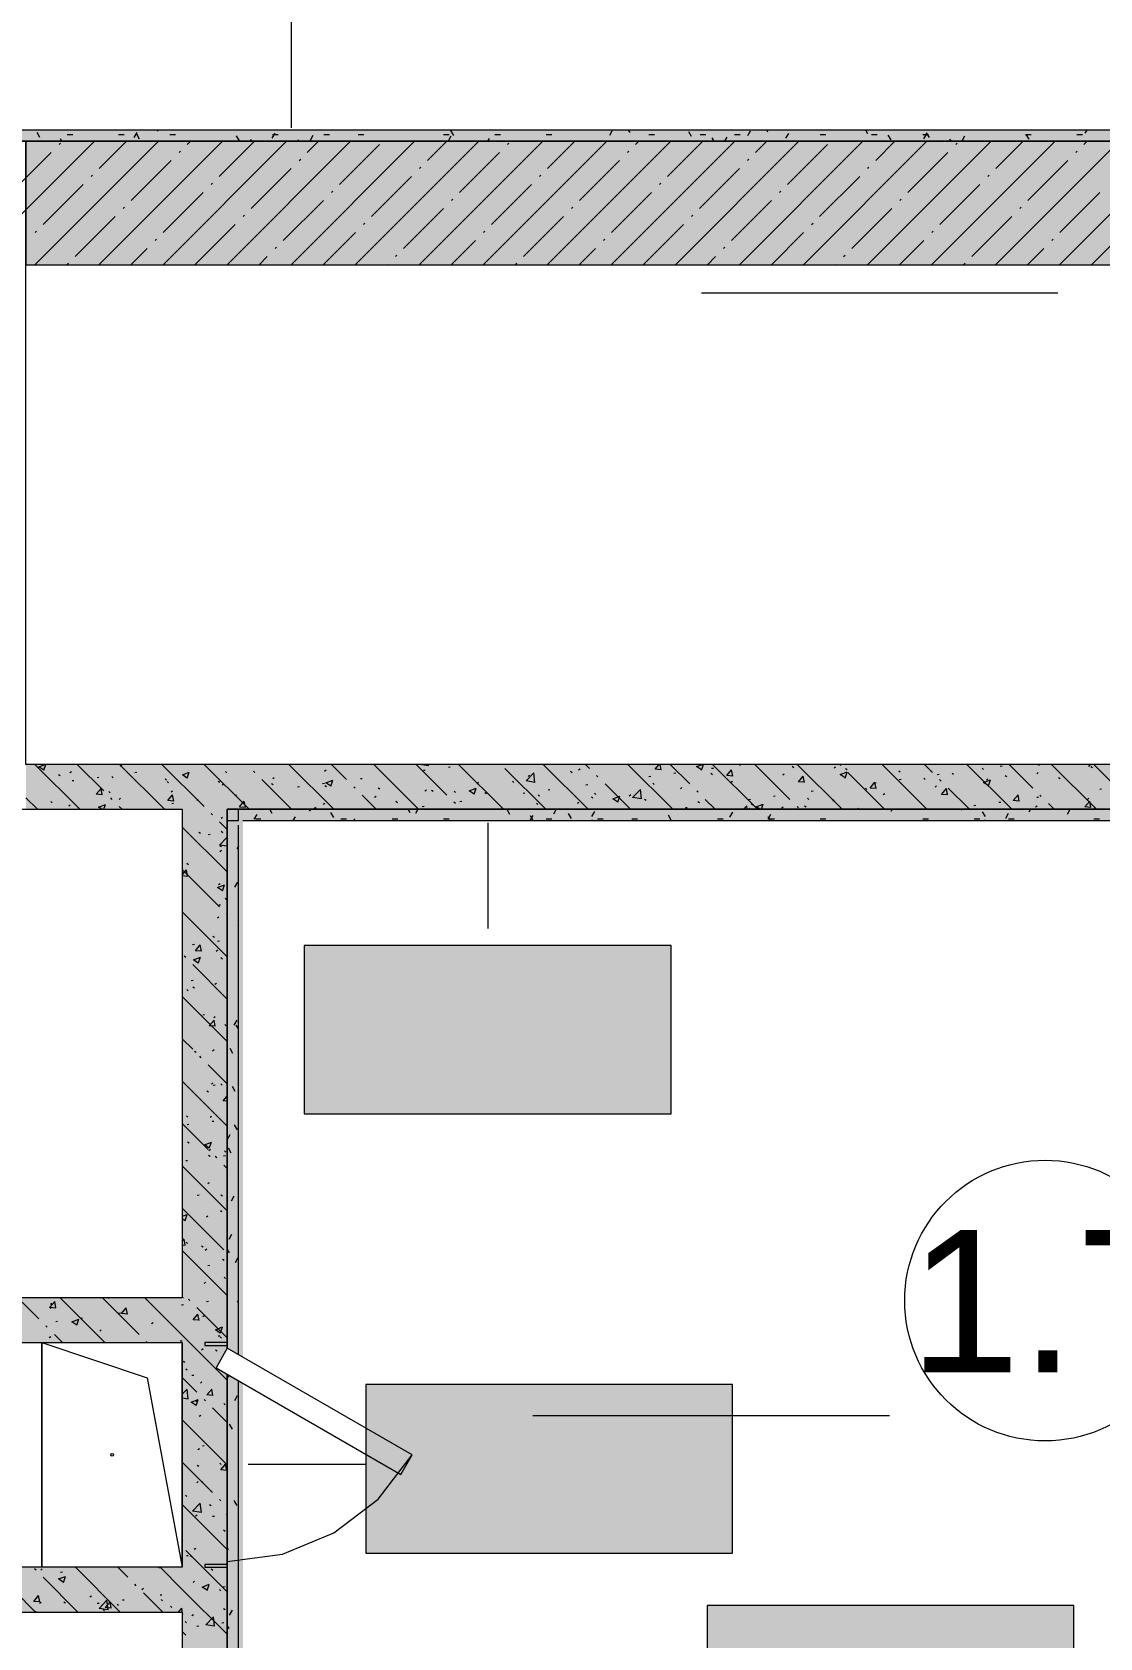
# Model space of a CAD drawing. Header units: millimetres. Extents: x -3817 to 677485, y -22715 to 103890.
# Drawn here: x 86745 to 88646, y 16515 to 19376 of the extents above; entities that cross this region are included whole.
import ezdxf

# ---------------------------------------------------------------- set-up
doc = ezdxf.new("R2010")
doc.units = ezdxf.units.MM
doc.layers.add('PDF _Геометрия', color=7, linetype='Continuous', true_color=0x1d1d1d)
doc.layers.add('PDF _Сплошная заливка', color=7, linetype='Continuous', true_color=0xffffff)
doc.layers.add('PDF _Текст', color=7, linetype='Continuous')
doc.styles.add('PDF GOST-Common', font='arial.ttf')

msp = doc.modelspace()

# ---------------------------------------------------------------- hatches: boundary and pattern name
at = {"layer": 'PDF _Сплошная заливка', "transparency": 33554559}
for points in [[(86104.3, 19181.3), (88784.6, 19182.4), (88784.6, 19201.3), (85233.6, 19201.3), (85233.6, 19181.3)], [(93053.6, 18961.4), (93053.6, 19181.3), (86733.6, 19181.3), (86733.6, 18961.4), (92757.4, 18961.4)], [(89563.6, 17991.3), (89793.6, 17991.3), (89793.6, 18071.3), (86733.6, 18071.3), (86733.6, 17991.3), (89430.9, 17991.3)], [(87092, 16091.3), (87092, 16641.3), (87052, 16641.3), (87052, 16646.3), (87092, 16646.3), (87092, 16985.2), (87072, 16996.7), (87092, 17031.3), (87092, 17036.4), (87052, 17036.4), (87052, 17041.3), (87092, 17041.3), (87092, 17991.3), (87012, 17991.3), (87012, 16091.3)], [(89563.6, 17971.3), (89563.6, 17991.3), (87092, 17991.3), (87092, 17971.3), (89430.9, 17971.3)]]:
    msp.add_hatch(color=256, dxfattribs=at).paths.add_polyline_path(points)
h = msp.add_hatch(color=256, dxfattribs=at)
h.paths.add_polyline_path([(87092, 16111.4), (87112, 16111.4), (87112, 16973.6), (87092, 16985.2), (87092, 16641.3)], flags=0)
h.paths.add_polyline_path([(87112, 17019.8), (87112, 17991.3), (87092, 17991.3), (87092, 17031.3), (87101.9, 17025.6)], flags=0)

# ---------------------------------------------------------------- linework, layer by layer
at = {"layer": 'PDF _Геометрия', "color": 9, "lineweight": 9, "true_color": 0xc0c0c0}
for points in [[(88784.6, 18071.3), (86733.6, 18071.3), (86733.6, 19181.3), (86513.6, 19181.3), (85213.6, 19181.3), (85213.6, 22191.3), (85124.2, 22191.3), (85783.6, 22191.3), (85213.6, 22191.3), (85213.6, 22091.3), (85783.6, 22091.3), (85213.6, 22091.3), (85213.6, 22071.3), (85213.6, 19181.3), (85233.6, 19181.3), (88784.6, 19181.3)], [(88784.6, 19181.3), (86733.6, 19181.3), (86733.6, 18961.4), (88784.6, 18961.4)], [(87092, 17971.3), (87112, 17971.3), (87112, 17991.3), (87092, 17991.3)], [(87112, 17019.8), (87112, 17963.3)], [(87120, 17971.3), (89563.6, 17971.3), (89563.6, 17611.3), (89643.6, 17611.3), (89793.6, 17611.3), (89793.6, 17691.3), (89643.6, 17691.3), (89643.6, 17991.3), (89563.6, 17991.3), (89793.6, 17991.3), (89793.6, 15531.3), (89653.6, 15531.3), (89653.6, 15519.3)], [(87012, 16641.3), (86713.6, 16641.3), (86713.6, 17041.3), (87012, 17041.3), (87012, 16641.3), (87012, 17041.3)], [(87112, 16119.3), (87112, 16973.6)]]:
    msp.add_lwpolyline(points, dxfattribs=at)
at = {"layer": 'PDF _Геометрия', "color": 7, "lineweight": 9}
for points in [[(87206.2, 19205.4), (87206.2, 19782.1)], [(88764.6, 19201.3), (85241.6, 19201.3)], [(87092, 17991.3), (87092, 17971.3), (87092, 17031.3), (87092, 17971.3), (87092, 17991.3), (87112, 17991.3), (89563.6, 17991.3)], [(89563.6, 17971.3), (89563.6, 17991.3), (87112, 17991.3)], [(87555.9, 17967.4), (87555.9, 17779)], [(86762, 17041.3), (86762, 16641.3), (86762, 17041.3), (86949.5, 16978.8), (87012, 16641.3), (87012, 17041.3), (87012, 16641.3)], [(87092, 16111.4), (87092, 16985.2), (87092, 16111.4), (87092, 16091.3), (88573.6, 16091.3), (87092, 16091.3), (87012, 16091.3)], [(87129, 16824.7), (87338.9, 16824.7)]]:
    msp.add_lwpolyline(points, dxfattribs=at)
at = {"layer": 'PDF _Геометрия', "color": 253, "lineweight": 9, "true_color": 0x9b9b9b}
for points in [[(86758.3, 19188.3), (86753.3, 19197)], [(86806.8, 19193.5), (86816.8, 19193.5)], [(86898.2, 19193.5), (86908.3, 19193.5)], [(86930.8, 19196.8), (86925.8, 19188.1)], [(86936, 19185.3), (86931, 19194)], [(86968.6, 19201.3), (86967.4, 19199.3)], [(86989.7, 19193.5), (86999.7, 19193.5)], [(87176.5, 19195.7), (87171.5, 19187)], [(87172.5, 19193.5), (87182.6, 19193.5)], [(87264, 19193.5), (87274, 19193.5)], [(87324.9, 19193.5), (87335, 19193.5)], [(87391, 19201.3), (87390.9, 19201.2)], [(87477.3, 19193.5), (87487.4, 19193.5)], [(87495.5, 19191.6), (87490.5, 19200.3)], [(87568.8, 19193.5), (87578.8, 19193.5)], [(87660.2, 19193.5), (87670.3, 19193.5)], [(87777.7, 19200.6), (87772.7, 19191.9)], [(87809.3, 19196.7), (87806.6, 19201.3)], [(87843.1, 19193.5), (87853.2, 19193.5)], [(87877.3, 19200.8), (87877, 19201.3)], [(87918.9, 19189.7), (87913.9, 19198.4)], [(87934.5, 19193.5), (87944.6, 19193.5)], [(87995.5, 19193.5), (88005.6, 19193.5)], [(88023.4, 19199.5), (88018.4, 19190.8)], [(88055, 19197.8), (88053, 19201.3)], [(88091.5, 19195.4), (88086.4, 19186.7)], [(88147.9, 19193.5), (88158, 19193.5)], [(88232.7, 19194.8), (88229, 19201.3)], [(88239.3, 19193.5), (88249.4, 19193.5)], [(88330.8, 19193.5), (88340.8, 19193.5)], [(88337.2, 19194.3), (88332.2, 19185.6)], [(88342.4, 19187.8), (88337.4, 19196.5)], [(88513.7, 19193.5), (88523.7, 19193.5)], [(88520.1, 19184.8), (88515.1, 19193.5)], [(88605.1, 19193.5), (88615.2, 19193.5)], [(88622.8, 19201.3), (88619.5, 19195.7)], [(86797.5, 19181.3), (86794.9, 19185.8)], [(87113.7, 19182.3), (87108.7, 19191)], [(87134.9, 19184.6), (87133.1, 19181.3)], [(87219.8, 19181.3), (87218.3, 19183.9)], [(87244.6, 19191.6), (87239.5, 19182.9)], [(87490.3, 19190.5), (87485.3, 19181.8)], [(87558.3, 19186.5), (87555.4, 19181.3)], [(87958.9, 19181.3), (87955.6, 19187.2)], [(87981.8, 19188.4), (87977.7, 19181.3)], [(88274.3, 19183.7), (88269.3, 19192.4)], [(88381.3, 19181.3), (88379, 19185.3)], [(88405.2, 19190.3), (88400.2, 19181.5)], [(87144.7, 17982.3), (87139.6, 17973.6)], [(87142.1, 17974.3), (87152.1, 17974.3)], [(87172, 17984.1), (87167.8, 17991.3)], [(87212.7, 17978.2), (87208.8, 17971.3)], [(87240, 17988.2), (87238.2, 17991.3)], [(87281.6, 17977), (87276.6, 17985.7)], [(87294.5, 17974.3), (87304.5, 17974.3)], [(87320.1, 17971.3), (87318.2, 17974.6)], [(87385.9, 17974.3), (87396, 17974.3)], [(87417.7, 17985.2), (87414.2, 17991.3)], [(87431.5, 17991.3), (87427, 17983.6)], [(87477.3, 17974.3), (87487.4, 17974.3)], [(87595.4, 17982.2), (87590.4, 17990.9)], [(87636.2, 17980.1), (87631.1, 17971.4)], [(87636.9, 17971.3), (87632, 17979.8)], [(87660.2, 17974.3), (87670.3, 17974.3)], [(87677.8, 17991.3), (87672.8, 17982.5)], [(87705.1, 17975.1), (87700, 17983.8)], [(87745.8, 17987.2), (87740.8, 17978.5)], [(87742.5, 17971.3), (87741.7, 17972.7)], [(87751.7, 17974.3), (87761.7, 17974.3)], [(87812.6, 17974.3), (87822.7, 17974.3)], [(87882.8, 17972.1), (87877.8, 17980.9)], [(87965, 17974.3), (87975.1, 17974.3)], [(87991.6, 17986.1), (87986.5, 17977.4)], [(88059.6, 17982), (88054.6, 17973.3)], [(88059.2, 17971.3), (88055.5, 17977.9)], [(88056.5, 17974.3), (88066.5, 17974.3)], [(88147.9, 17974.3), (88158, 17974.3)], [(88276.2, 17991.3), (88273.9, 17987.4)], [(88330.8, 17974.3), (88340.8, 17974.3)], [(88400.6, 17989.6), (88399.6, 17991.3)], [(88422.2, 17974.3), (88432.3, 17974.3)], [(88442.3, 17978.4), (88437.3, 17987.1)], [(88441.4, 17972.7), (88440.6, 17971.3)], [(88483, 17983.9), (88478, 17975.2)], [(88483.2, 17974.3), (88493.2, 17974.3)], [(88522.5, 17991.3), (88519.6, 17986.3)], [(88592.7, 17991), (88587.7, 17982.3)], [(88635.6, 17974.3), (88645.6, 17974.3)], [(87092.8, 17938.4), (87092, 17939.8)], [(87112, 17925.6), (87109.2, 17920.8)], [(87111.6, 17882.9), (87112, 17882.9)], [(87110.1, 17861.5), (87105.1, 17852.8)], [(87112, 17783.2), (87111.2, 17784.6)], [(87111.6, 17760.9), (87112, 17760.9)], [(87111.6, 17669.5), (87112, 17669.5)], [(87109, 17615.7), (87104, 17607)], [(87112, 17600.3), (87108.2, 17606.9)], [(87102, 17556.6), (87097, 17565.3)], [(87111.6, 17547.6), (87112, 17547.6)], [(87106.1, 17488.6), (87101.1, 17497.3)], [(87110.2, 17420.5), (87105.2, 17429.2)], [(87111.6, 17425.7), (87112, 17425.7)], [(87096.8, 17411.6), (87092, 17403.3)], [(87099.1, 17378.9), (87094, 17387.6)], [(87111.6, 17334.2), (87112, 17334.2)], [(87103.8, 17302), (87098.8, 17293.2)], [(87092, 17269.2), (87092, 17269.2)], [(87099.8, 17233.9), (87094.7, 17225.2)], [(87096.1, 17201.2), (87092, 17208.3)], [(87110.9, 17192.3), (87105.9, 17183.6)], [(87111.6, 17212.3), (87112, 17212.3)], [(87112, 17112.7), (87110.4, 17115.5)], [(87111.6, 17090.4), (87112, 17090.4)], [(87095.7, 16983), (87093.6, 16979.5)], [(87109.8, 16946.6), (87104.8, 16937.8)], [(87101.2, 16887.4), (87096.2, 16896.1)], [(87111.6, 16877), (87112, 16877)], [(87109.4, 16751.3), (87104.4, 16760.1)], [(87111.6, 16755.1), (87112, 16755.1)], [(87093.5, 16674.4), (87092, 16671.8)], [(87111.6, 16663.7), (87112, 16663.7)], [(87100.6, 16564.8), (87095.5, 16556)], [(87095.3, 16532), (87092, 16537.7)], [(87111.6, 16541.7), (87112, 16541.7)]]:
    msp.add_lwpolyline(points, dxfattribs=at)
at = {"layer": 'PDF _Геометрия', "lineweight": 9}
for points in [[(86513.6, 18839.4), (86733.6, 19059.4), (86855.5, 19181.3)], [(86749.6, 18961.4), (86969.6, 19181.3)], [(86792.7, 19175.6), (86795.1, 19177.9)], [(86863.6, 18961.4), (87083.6, 19181.3)], [(86864, 19132.8), (86912.5, 19181.3)], [(86977.7, 18961.4), (87197.7, 19181.3)], [(87020.8, 19175.6), (87026.6, 19181.3)], [(87077.8, 19118.5), (87140.6, 19181.3)], [(87091.7, 18961.4), (87311.7, 19181.3)], [(87205.8, 18961.4), (87425.8, 19181.3)], [(87234.6, 19161.3), (87254.7, 19181.3)], [(87291.7, 19104.3), (87363, 19175.6)], [(87319.8, 18961.4), (87539.8, 19181.3)], [(87433.9, 18961.4), (87653.9, 19181.3)], [(87448.5, 19147), (87482.8, 19181.3)], [(87547.9, 18961.4), (87767.9, 19181.3)], [(87591, 19175.6), (87593.4, 19177.9)], [(87662, 18961.4), (87882, 19181.3)], [(87662.3, 19132.8), (87710.9, 19181.3)], [(87776, 18961.4), (87996, 19181.3)], [(87819.1, 19175.6), (87824.9, 19181.3)], [(87876.2, 19118.5), (87939, 19181.3)], [(87890.1, 18961.4), (88110.1, 19181.3)], [(88004.1, 18961.4), (88224.1, 19181.3)], [(88033, 19161.3), (88053, 19181.3)], [(88090, 19104.3), (88161.3, 19175.6)], [(88118.2, 18961.4), (88338.2, 19181.3)], [(88232.2, 18961.4), (88452.2, 19181.3)], [(88246.8, 19147), (88281.1, 19181.3)], [(88346.3, 18961.4), (88566.3, 19181.3)], [(88389.4, 19175.6), (88391.8, 19177.9)], [(88460.3, 18961.4), (88680.3, 19181.3)], [(88460.7, 19132.8), (88509.2, 19181.3)], [(88574.4, 18961.4), (88794.4, 19181.3)], [(88617.5, 19175.6), (88623.3, 19181.3)], [(86707.2, 19090), (86733.6, 19116.4), (86778.4, 19161.3)], [(86921, 19075.8), (86992.3, 19147)], [(87006.5, 19161.3), (87008.9, 19163.7)], [(87220.4, 19147), (87222.8, 19149.4)], [(87505.5, 19090), (87576.8, 19161.3)], [(87719.4, 19075.8), (87790.6, 19147)], [(87804.9, 19161.3), (87807.3, 19163.7)], [(88018.7, 19147), (88021.1, 19149.4)], [(88303.9, 19090), (88375.1, 19161.3)], [(88517.7, 19075.8), (88589, 19147)], [(88603.2, 19161.3), (88605.6, 19163.7)], [(86849.7, 19118.5), (86852.1, 19120.9)], [(87134.9, 19061.5), (87206.1, 19132.8)], [(87348.7, 19047.3), (87420, 19118.5)], [(87434.2, 19132.8), (87436.6, 19135.2)], [(87648.1, 19118.5), (87650.4, 19120.9)], [(87933.2, 19061.5), (88004.5, 19132.8)], [(88147, 19047.3), (88218.3, 19118.5)], [(88232.6, 19132.8), (88234.9, 19135.2)], [(88446.4, 19118.5), (88448.8, 19120.9)], [(86764.2, 19033), (86835.5, 19104.3)], [(86978, 19018.7), (87049.3, 19090)], [(87063.6, 19104.3), (87065.9, 19106.6)], [(87277.4, 19090), (87279.8, 19092.4)], [(87562.5, 19033), (87633.8, 19104.3)], [(87776.4, 19018.7), (87847.7, 19090)], [(87861.9, 19104.3), (87864.3, 19106.6)], [(88075.8, 19090), (88078.1, 19092.4)], [(88360.9, 19033), (88432.2, 19104.3)], [(88574.7, 19018.7), (88646, 19090)], [(86906.8, 19061.5), (86909.1, 19063.9)], [(87191.9, 19004.5), (87263.2, 19075.8)], [(87405.7, 18990.2), (87477, 19061.5)], [(87491.3, 19075.8), (87493.6, 19078.1)], [(87705.1, 19061.5), (87707.5, 19063.9)], [(87990.2, 19004.5), (88061.5, 19075.8)], [(88204.1, 18990.2), (88275.3, 19061.5)], [(88289.6, 19075.8), (88292, 19078.1)], [(88503.4, 19061.5), (88505.8, 19063.9)], [(86821.2, 18976), (86892.5, 19047.3)], [(87035.1, 18961.7), (87106.3, 19033)], [(87120.6, 19047.3), (87123, 19049.6)], [(87334.4, 19033), (87336.8, 19035.4)], [(87619.6, 18976), (87690.8, 19047.3)], [(87833.4, 18961.7), (87904.7, 19033)], [(87918.9, 19047.3), (87921.3, 19049.6)], [(88132.8, 19033), (88135.2, 19035.4)], [(88417.9, 18976), (88489.2, 19047.3)], [(88631.7, 18961.7), (88703, 19033)], [(86749.9, 19018.7), (86752.3, 19021.1)], [(86963.8, 19004.5), (86966.1, 19006.9)], [(87262.8, 18961.4), (87320.2, 19018.7)], [(87490.9, 18961.4), (87534, 19004.5)], [(87548.3, 19018.7), (87550.7, 19021.1)], [(87762.1, 19004.5), (87764.5, 19006.9)], [(88061.1, 18961.4), (88118.5, 19018.7)], [(88289.2, 18961.4), (88332.4, 19004.5)], [(88346.6, 19018.7), (88349, 19021.1)], [(88560.5, 19004.5), (88562.8, 19006.9)], [(86920.6, 18961.4), (86949.5, 18990.2)], [(87148.7, 18961.4), (87163.4, 18976)], [(87177.6, 18990.2), (87180, 18992.6)], [(87391.5, 18976), (87393.8, 18978.3)], [(87719, 18961.4), (87747.9, 18990.2)], [(87947.1, 18961.4), (87961.7, 18976)], [(87976, 18990.2), (87978.3, 18992.6)], [(88189.8, 18976), (88192.2, 18978.3)], [(88517.3, 18961.4), (88546.2, 18990.2)], [(86807, 18961.7), (86809.3, 18964.1)], [(87376.8, 18961.4), (87377.2, 18961.7)], [(87605.3, 18961.7), (87607.7, 18964.1)], [(88175.2, 18961.4), (88175.6, 18961.7)], [(88403.6, 18961.7), (88406, 18964.1)]]:
    msp.add_lwpolyline(points, dxfattribs=at)
at = {"layer": 'PDF _Геометрия', "color": 253, "lineweight": 9, "true_color": 0xaaaaaa}
for points in [[(87936.4, 18911.3), (88571.4, 18911.3)], [(87636.4, 16911.4), (88271.4, 16911.4)], [(87092, 16651.3), (87190.3, 16664.3), (87282, 16702.3), (87360.7, 16762.6), (87421.1, 16841.3)]]:
    msp.add_lwpolyline(points, dxfattribs=at)
at = {"layer": 'PDF _Геометрия', "color": 252, "lineweight": 9, "true_color": 0x878787}
for points in [[(86829.4, 17991.3), (86749.4, 18071.3)], [(86765.4, 18061), (86756.5, 18067), (86767.9, 18071.3)], [(86765.4, 18061), (86768.9, 18071.3)], [(86791.3, 18053.5), (86794.2, 18051.7)], [(86811.9, 18056.7), (86814.5, 18058.7)], [(86872.2, 18024.1), (86824.9, 18071.3)], [(86886.2, 18049.5), (86889.1, 18047.7)], [(86980.3, 17991.3), (86900.3, 18071.3)], [(86901.7, 18068.1), (86904.3, 18070.1)], [(86927.6, 18057.2), (86930.9, 18057.6)], [(87050.7, 17996.4), (86975.8, 18071.3)], [(87020.9, 18046.8), (87012.1, 18052.7), (87024.5, 18057.5)], [(87020.9, 18046.7), (87024.5, 18057.5)], [(87131.1, 17991.3), (87051.1, 18071.3)], [(87088.8, 18058.5), (87091.2, 18056.2)], [(87141.2, 18056.8), (87138.7, 18059.3)], [(87282, 17991.3), (87202, 18071.3)], [(87265.3, 18059.5), (87268, 18061.5)], [(87304.6, 18044.2), (87277.5, 18071.3)], [(87432.9, 17991.3), (87352.9, 18071.3)], [(87483.2, 18016.5), (87428.4, 18071.3)], [(87450.2, 18068.8), (87434.4, 18071.2), (87434.5, 18071.3)], [(87441.4, 18060.9), (87444.7, 18061.3)], [(87450.2, 18068.7), (87449.9, 18071.3)], [(87485.9, 18066.7), (87489.2, 18067.2)], [(87583.8, 17991.3), (87503.8, 18071.3)], [(87659.2, 17991.3), (87586.3, 18064.3)], [(87639.9, 18039.3), (87624.1, 18041.8), (87638, 18056.2)], [(87627.9, 18050), (87630.5, 18052.1)], [(87640, 18039.3), (87638, 18056.2)], [(87734.6, 17991.3), (87654.6, 18071.3)], [(87703.6, 18059.2), (87706, 18056.9)], [(87717.7, 18061.4), (87720.3, 18063.5)], [(87737.1, 18064.3), (87730.1, 18071.3)], [(87752.2, 18049.2), (87749.7, 18051.7)], [(87885.5, 17991.3), (87805.5, 18071.3)], [(87842.9, 18049.8), (87846.2, 18050.2)], [(87864.8, 18061.7), (87854.1, 18062.7), (87861.4, 18071.3)], [(87864.8, 18061.7), (87863, 18071.3)], [(87915.7, 18036.7), (87881, 18071.3)], [(87887.4, 18055.6), (87890.7, 18056.1)], [(87936.9, 18061.4), (87928, 18067.4), (87938.4, 18071.3)], [(87936.9, 18061.3), (87940.2, 18071.3)], [(87953.5, 18055.7), (87956, 18053.5)], [(87954.7, 18064.5), (87958.1, 18064.9)], [(88036.4, 17991.3), (87956.4, 18071.3)], [(87992.3, 18050.6), (87981.7, 18051.5), (87990.2, 18061.7)], [(87992.3, 18050.5), (87990.3, 18061.6)], [(88004, 18071.3), (88006, 18070.1)], [(88094.2, 18009), (88031.8, 18071.3)], [(88059.6, 18071.3), (88059.7, 18071.2)], [(88081.3, 18052.8), (88084, 18054.8)], [(88098.1, 18067.9), (88100.9, 18066.1)], [(88187.2, 17991.3), (88107.2, 18071.3)], [(88119.8, 18039.4), (88109.2, 18040.3), (88117.8, 18050.6)], [(88119.8, 18039.3), (88117.8, 18050.5)], [(88172.6, 18065.3), (88175.3, 18067.3)], [(88184.7, 18069.3), (88182.7, 18071.3)], [(88192.4, 18047.2), (88183.5, 18053.1), (88196, 18057.9)], [(88192.4, 18047.1), (88196, 18057.8)], [(88193, 18063.9), (88195.8, 18062.1)], [(88262.7, 17991.3), (88197.3, 18056.8)], [(88338.1, 17991.3), (88258.1, 18071.3)], [(88287.9, 18059.9), (88290.7, 18058.1)], [(88348.2, 18056.8), (88333.6, 18071.3)], [(88356.3, 18053.4), (88359.6, 18053.8)], [(88382.8, 18055.8), (88385.6, 18054)], [(88489, 17991.3), (88409, 18071.3)], [(88436.2, 18064.7), (88438.7, 18062.4)], [(88468.5, 18068.2), (88471.9, 18068.6)], [(88477.7, 18051.8), (88480.6, 18050)], [(88526.7, 18029.1), (88484.4, 18071.3)], [(88533.7, 18054.7), (88536.3, 18056.8)], [(88535.7, 18071.3), (88538, 18069.9)], [(88639.8, 17991.3), (88559.8, 18071.3)], [(88626, 18068.1), (88628.7, 18070.1)], [(88630.1, 18067.7), (88632.9, 18065.9)], [(88705.2, 18001.5), (88635.3, 18071.3)], [(86815.8, 18042.5), (86819.1, 18042.9)], [(86869.2, 18017.2), (86858.6, 18018.2), (86867.2, 18028.4)], [(86860.3, 18048.3), (86863.6, 18048.8)], [(86869.2, 18017.2), (86867.2, 18028.3)], [(86881.4, 18022.9), (86883.8, 18020.6)], [(86981.2, 18045.5), (86984, 18043.7)], [(86985.1, 18040.7), (86987.5, 18038.4)], [(86991.9, 18022.2), (86994.5, 18024.3)], [(87076.1, 18041.5), (87078.9, 18039.7)], [(87083.1, 18034.8), (87085.8, 18036.8)], [(87206.6, 17991.3), (87153.8, 18044.2)], [(87171, 18037.5), (87173.8, 18035.7)], [(87173, 18046.1), (87175.6, 18048.2)], [(87217.3, 18031.4), (87220.6, 18031.8)], [(87261.8, 18037.2), (87265.1, 18037.7)], [(87265.9, 18033.5), (87268.7, 18031.7)], [(87276.4, 18032.5), (87267.6, 18038.5), (87280, 18043.3)], [(87276.4, 18032.5), (87280, 18043.2)], [(87319.7, 18029.1), (87317.2, 18031.6)], [(87329.1, 18046.1), (87332.4, 18046.5)], [(87360.8, 18029.5), (87363.6, 18027.7)], [(87444.2, 18024.2), (87446.9, 18026.2)], [(87455.7, 18025.4), (87458.6, 18023.6)], [(87496.2, 18023.6), (87498.6, 18021.3)], [(87532, 18018.3), (87523.1, 18024.3), (87535.6, 18029)], [(87532, 18018.2), (87535.6, 18029)], [(87536.6, 18037.5), (87539.2, 18039.5)], [(87550.6, 18021.4), (87553.5, 18019.6)], [(87599.9, 18041.4), (87602.3, 18039.1)], [(87618.8, 18020.2), (87622.1, 18020.7)], [(87663.3, 18026.1), (87666.6, 18026.5)], [(87730.6, 18035), (87733.9, 18035.4)], [(87810.1, 17991.3), (87764.8, 18036.7)], [(87829.7, 18009.9), (87813.9, 18012.4), (87827.7, 18026.8)], [(87829.7, 18009.9), (87827.7, 18026.7)], [(87849.8, 18037.9), (87852.3, 18035.7)], [(87899.2, 18028.1), (87901.8, 18030.1)], [(87930.7, 18021.6), (87928.2, 18024.1)], [(87989, 18039.5), (87991.6, 18041.5)], [(88132.1, 18023.9), (88135.4, 18024.3)], [(88228.8, 18029.1), (88231.3, 18026.8)], [(88247.4, 18028.3), (88236.7, 18029.2), (88245.3, 18039.4)], [(88244.4, 18038.6), (88247.7, 18039.1)], [(88247.4, 18028.2), (88245.3, 18039.3)], [(88288.9, 18044.5), (88292.2, 18044.9)], [(88332.5, 18046.9), (88335, 18044.6)], [(88352.6, 18030.8), (88355.3, 18032.9)], [(88363.2, 18041.7), (88360.7, 18044.2)], [(88374.9, 18017.1), (88364.3, 18018), (88372.8, 18028.2)], [(88374.9, 18017), (88372.8, 18028.2)], [(88413.6, 17991.3), (88375.8, 18029.1)], [(88447.9, 18032.9), (88439.1, 18038.9), (88451.5, 18043.7)], [(88443.9, 18043.3), (88446.5, 18045.4)], [(88447.9, 18032.9), (88451.5, 18043.6)], [(88572.6, 18047.8), (88575.5, 18046)], [(88645.9, 18027.5), (88649.2, 18028)], [(86754, 17991.3), (86733.6, 18011.8)], [(86777.7, 18005.1), (86780.1, 18002.8)], [(86809.7, 17997.5), (86812.4, 17999.6)], [(86868.7, 17991.3), (86862.7, 17995.4), (86875.1, 18000.2)], [(86872.2, 17991.3), (86875.1, 18000.1)], [(86887.2, 18009), (86884.7, 18011.5)], [(86899.5, 18008.9), (86902.2, 18010.9)], [(86904.9, 17991.3), (86899.8, 17996.4)], [(86996.7, 18006.1), (86986.1, 18007), (86994.7, 18017.2)], [(86993.1, 18001.8), (86996.4, 18002.3)], [(86996.8, 18006), (86994.7, 18017.2)], [(87037.6, 18007.7), (87041, 18008.1)], [(87105, 18016.6), (87108.3, 18017)], [(87113.6, 17995.9), (87122.2, 18006.1)], [(87113.6, 17995.9), (87124.3, 17994.9)], [(87124.3, 17994.9), (87122.2, 18006)], [(87246.8, 17991.3), (87249.7, 17994.9)], [(87250.4, 17991.3), (87249.8, 17994.8)], [(87263.1, 18000.3), (87265.8, 18002.3)], [(87357.5, 17991.3), (87332.3, 18016.5)], [(87354.4, 18012.8), (87357.1, 18014.8)], [(87392.5, 18005.8), (87395, 18003.5)], [(87439.1, 17996.6), (87442.5, 17997)], [(87498.3, 18001.5), (87495.7, 18004)], [(87506.5, 18005.5), (87509.8, 18005.9)], [(87626.4, 17991.3), (87628.4, 17992.9)], [(87642.5, 18002.3), (87644.9, 18000.1)], [(87645.6, 18017.4), (87648.4, 18015.6)], [(87715.5, 18002.2), (87718.2, 18004.3)], [(87740.5, 18013.4), (87743.3, 18011.6)], [(87746.2, 18020.1), (87748.6, 18017.9)], [(87787.5, 18004.1), (87778.6, 18010), (87791.1, 18014.8)], [(87787.5, 18004), (87791.1, 18014.7)], [(87807.9, 18015.6), (87810.5, 18017.6)], [(87835.4, 18009.4), (87838.2, 18007.6)], [(87908, 17994.4), (87911.3, 17994.8)], [(87930.3, 18005.4), (87933.1, 18003.6)], [(87961, 17991.3), (87943.3, 18009)], [(88011.7, 17991.3), (88017.5, 17997.4)], [(88018.2, 17991.3), (88017.5, 17997.3)], [(88020.3, 18009.1), (88023.6, 18009.6)], [(88021.4, 17993.5), (88023.8, 17991.3)], [(88025.2, 18001.4), (88028, 17999.6)], [(88040.7, 17991.3), (88034.2, 17995.8), (88046.6, 18000.6)], [(88043.5, 17991.3), (88046.6, 18000.5)], [(88064.8, 18015), (88068.1, 18015.4)], [(88079.1, 17993.6), (88081.8, 17995.6)], [(88109.3, 17993.9), (88106.8, 17996.4)], [(88120.1, 17997.4), (88122.9, 17995.6)], [(88125.1, 18011.3), (88127.6, 18009)], [(88170.4, 18006.1), (88173.1, 18008.2)], [(88215, 17993.4), (88217.9, 17991.6)], [(88260.2, 18017.5), (88262.9, 18019.5)], [(88421.8, 17998), (88425.1, 17998.5)], [(88466.3, 18003.9), (88469.6, 18004.3)], [(88502.4, 18005.9), (88491.8, 18006.9), (88500.4, 18017.1)], [(88502.4, 18005.9), (88500.4, 18017)], [(88531.5, 17995.5), (88534.2, 17997.6)], [(88533.6, 18012.8), (88536.9, 18013.2)], [(88541.8, 18014), (88539.3, 18016.5)], [(88564.4, 17991.3), (88554.3, 18001.5)], [(88629.9, 17994.8), (88619.3, 17995.7), (88627.9, 18005.9)], [(88623.9, 18008.9), (88626.5, 18010.9)], [(88630, 17994.7), (88627.9, 18005.9)], [(88636.2, 17994.2), (88638.7, 17991.9)], [(87065.8, 17981.3), (87063.3, 17983.9)], [(87092, 17955.1), (87078.3, 17968.8)], [(87081, 17975.6), (87083.6, 17977.6)], [(87092, 17879.7), (87012, 17959.7)], [(87041.4, 17950.6), (87044.3, 17948.8)], [(87058.2, 17946.4), (87061.5, 17946.9)], [(87092, 17925.4), (87078.4, 17927.5), (87092, 17941.6)], [(87081.4, 17952.4), (87083.9, 17950.1)], [(87078.8, 17916.4), (87081.5, 17918.4)], [(87078.9, 17926.7), (87081.8, 17924.9)], [(87078.3, 17817.9), (87012, 17884.3)], [(87012, 17874.7), (87019.4, 17883.5)], [(87021.4, 17872.3), (87019.4, 17883.4)], [(87020.3, 17895.5), (87022.8, 17893.3)], [(87012, 17876.4), (87014.7, 17876.8)], [(87012, 17873.2), (87021.4, 17872.3)], [(87083.8, 17846.3), (87074.9, 17852.2), (87087.4, 17857)], [(87076.7, 17857.2), (87079.3, 17859.2)], [(87083.8, 17846.2), (87087.4, 17856.9)], [(87076.9, 17821), (87080.3, 17821.4)], [(87088.2, 17833.3), (87090.7, 17831)], [(87092, 17728.8), (87012, 17808.8)], [(87074.5, 17798), (87077.2, 17800)], [(87092, 17804.3), (87090.9, 17805.3)], [(87066.4, 17765.4), (87069.2, 17763.6)], [(87030.2, 17750.8), (87033.5, 17751.3)], [(87046.1, 17738.6), (87035.5, 17739.5), (87044, 17749.8)], [(87046.1, 17738.5), (87044, 17749.7)], [(87072.3, 17738.8), (87075, 17740.8)], [(87074.7, 17756.7), (87078, 17757.1)], [(87018, 17727.4), (87015.5, 17729.9)], [(87092, 17653.4), (87030.6, 17714.8)], [(87040.5, 17717.3), (87031.7, 17723.3), (87044.1, 17728.1)], [(87040.5, 17717.3), (87044.1, 17728)], [(87080.9, 17727.2), (87083.4, 17725)], [(87027.9, 17686.6), (87031.2, 17687)], [(87070.2, 17679.6), (87072.8, 17681.7)], [(87092, 17577.9), (87012, 17657.9)], [(87019.8, 17670.4), (87022.3, 17668.1)], [(87031, 17675), (87033.8, 17673.2)], [(87048.5, 17625.3), (87051.8, 17625.8)], [(87068, 17620.4), (87070.7, 17622.5)], [(87070.8, 17604.9), (87060.1, 17605.8), (87068.7, 17616)], [(87070.8, 17604.8), (87068.7, 17615.9)], [(87087.7, 17608.2), (87090.2, 17605.9)], [(87030.6, 17563.9), (87012, 17582.5)], [(87065.9, 17561.2), (87068.5, 17563.3)], [(87091.3, 17580.1), (87092, 17579.7)], [(87033.9, 17560.3), (87036.7, 17558.5)], [(87045.7, 17548.8), (87043.1, 17551.4)], [(87092, 17502.5), (87058.2, 17536.3)], [(87092, 17427), (87012, 17507)], [(87055.9, 17489.8), (87058.7, 17488)], [(87063.7, 17502.1), (87066.3, 17504.1)], [(87067.2, 17499.9), (87070.5, 17500.3)], [(87080.4, 17502.1), (87082.8, 17499.8)], [(87092, 17471.4), (87084.8, 17472.1), (87092, 17480.6)], [(87058.2, 17385.4), (87012, 17431.7)], [(87019.3, 17445.2), (87021.7, 17443)], [(87020.4, 17429.7), (87023.8, 17430.2)], [(87061.5, 17442.9), (87064.2, 17444.9)], [(87064.9, 17435.6), (87068.3, 17436)], [(87021.3, 17398.9), (87024.1, 17397.1)], [(87060.1, 17387.9), (87051.3, 17393.8), (87063.7, 17398.6)], [(87060.1, 17387.8), (87063.7, 17398.6)], [(87018.2, 17365.5), (87021.5, 17365.9)], [(87058.8, 17375), (87061.6, 17373.2)], [(87059.4, 17383.7), (87062, 17385.7)], [(87073.3, 17370.3), (87070.8, 17372.8)], [(87085.5, 17374.3), (87088.8, 17374.8)], [(87087.2, 17383), (87089.6, 17380.7)], [(87092, 17276.2), (87012, 17356.2)], [(87092, 17351.7), (87085.9, 17357.7)], [(87057.2, 17324.5), (87059.9, 17326.5)], [(87085.9, 17206.9), (87012, 17280.8)], [(87038.7, 17304.2), (87042.1, 17304.6)], [(87079.8, 17276.9), (87082.3, 17274.7)], [(87080.8, 17304.5), (87083.7, 17302.7)], [(87012, 17266.4), (87020.5, 17269.7)], [(87012, 17262.2), (87016.9, 17259)], [(87016.9, 17258.9), (87020.5, 17269.6)], [(87055, 17265.3), (87057.7, 17267.3)], [(87012, 17222.1), (87015.2, 17226)], [(87017.2, 17214.7), (87015.2, 17225.9)], [(87018.8, 17220.1), (87021.2, 17217.8)], [(87012, 17215.3), (87017.2, 17214.8)], [(87092, 17125.3), (87012, 17205.3)], [(87046.2, 17213.7), (87049, 17211.9)], [(87052.9, 17206.1), (87055.5, 17208.2)], [(87057.5, 17178.7), (87060.8, 17179.2)], [(87083.7, 17189.8), (87086.5, 17188)], [(87050.7, 17146.9), (87053.4, 17149)], [(87086.7, 17157.9), (87089.1, 17155.6)], [(86756.5, 17083.7), (86718.8, 17121.4)], [(86776.2, 17104.3), (86784.8, 17114.5)], [(86777.3, 17109.7), (86779.9, 17111.7)], [(86786.9, 17103.3), (86784.8, 17114.5)], [(86874.2, 17041.3), (86794.2, 17121.4)], [(86867.1, 17121.1), (86867.4, 17121.4)], [(86935, 17056), (86869.7, 17121.4)], [(86880.3, 17121.4), (86881.7, 17120)], [(87092, 16974.4), (87012, 17054.4), (86945.1, 17121.4)], [(87010.7, 17108.6), (87012, 17108.8), (87014, 17109)], [(87012, 17122.6), (87013.7, 17121.5)], [(87025.5, 17116.4), (87023, 17118.9)], [(87055.2, 17114.5), (87058.5, 17114.9)], [(86775.6, 17104.5), (86778.1, 17102.2)], [(86776.2, 17104.3), (86786.8, 17103.4)], [(86786.6, 17079.1), (86789.9, 17079.5)], [(86824.2, 17072.7), (86815.4, 17078.6), (86827.8, 17083.4)], [(86824.2, 17072.6), (86827.8, 17083.4)], [(86831.1, 17085), (86834.4, 17085.4)], [(86898.4, 17093.8), (86901.7, 17094.3)], [(86914.4, 17092.2), (86903.7, 17093.2), (86912.3, 17103.4)], [(86914.4, 17092.2), (86912.3, 17103.3)], [(86957.3, 17075.2), (86959.9, 17077.3)], [(87041.9, 17081.1), (87031.3, 17082), (87039.8, 17092.2)], [(87092, 17049.9), (87038.1, 17103.8)], [(87041.9, 17081), (87039.9, 17092.1)], [(87048.6, 17087.7), (87051.2, 17089.8)], [(86771.6, 17068.6), (86769.1, 17071.1)], [(86775.1, 17050.5), (86777.8, 17052.5)], [(86798.8, 17041.3), (86784.2, 17056)], [(86864.9, 17061.9), (86867.6, 17063.9)], [(87079.7, 17058.4), (87070.9, 17064.4), (87083.3, 17069.2)], [(87075.8, 17053.2), (87079.1, 17053.6)], [(87079.3, 17051.8), (87081.8, 17049.5)], [(87079.7, 17058.4), (87083.3, 17069.1)], [(86949.7, 17041.3), (86947.6, 17043.4)], [(87008.4, 17044.3), (87011.8, 17044.8)], [(87046.4, 17028.5), (87049.1, 17030.6)], [(87071.1, 17028.4), (87073.9, 17026.6)], [(87013.7, 17008.6), (87016.5, 17006.8)], [(87018.2, 16994.9), (87020.7, 16992.7)], [(87038.1, 16952.9), (87012, 16979.1)], [(87029, 16983.1), (87032.3, 16983.5)], [(87044.2, 16969.4), (87046.9, 16971.4)], [(87012, 16949.4), (87020.4, 16958.2)], [(87012, 16942.9), (87022.4, 16941.3)], [(87022.4, 16941.2), (87020.4, 16958.1)], [(87036.5, 16929.5), (87027.6, 16935.5), (87040.1, 16940.2)], [(87035.7, 16938.1), (87038.6, 16936.2)], [(87036.5, 16929.4), (87040.1, 16940.2)], [(87053.2, 16937.8), (87050.7, 16940.3)], [(87066.6, 16947.3), (87055.9, 16948.3), (87064.5, 16958.5)], [(87066.6, 16947.3), (87064.5, 16958.4)], [(87042.1, 16910.2), (87044.7, 16912.2)], [(87092, 16899.1), (87065.8, 16925.3)], [(87086.1, 16932.7), (87088.6, 16930.5)], [(87092, 16823.6), (87012, 16903.6)], [(87039.9, 16851), (87042.6, 16853)], [(87047.7, 16857.6), (87051.1, 16858)], [(87065.8, 16774.4), (87012, 16828.2)], [(87038.6, 16823.3), (87041.4, 16821.5)], [(87078.8, 16826.6), (87081.3, 16824.4)], [(87091.2, 16813.6), (87080.6, 16814.5), (87089.2, 16824.7)], [(87091.3, 16813.5), (87089.2, 16824.7)], [(87037.7, 16791.8), (87040.4, 16793.8)], [(87045.5, 16793.3), (87048.8, 16793.8)], [(87017.7, 16769.8), (87020.2, 16767.5)], [(87080.9, 16759.3), (87078.3, 16761.8)], [(87092, 16672.7), (87012, 16752.7)], [(87045.9, 16738.7), (87030.1, 16741.1), (87044, 16755.5)], [(87035.6, 16732.6), (87038.2, 16734.6)], [(87045.9, 16738.6), (87044, 16755.5)], [(87060.7, 16752.8), (87063.5, 16751)], [(87092, 16734), (87090.5, 16735), (87092, 16735.5)], [(87066, 16732.1), (87069.4, 16732.5)], [(87085.6, 16707.6), (87088.1, 16705.3)], [(87092, 16597.3), (87018, 16671.3)], [(87019.3, 16661.9), (87022.6, 16662.4)], [(87026, 16662), (87028.9, 16660.2)], [(87033.4, 16673.4), (87036.1, 16675.5)], [(86751.5, 16636.1), (86748.9, 16638.6)], [(86760, 16636.2), (86762.6, 16638.2)], [(86826.2, 16561.3), (86764, 16623.5)], [(86800.6, 16614.3), (86791.7, 16620.3), (86804.2, 16625)], [(86795.1, 16632.4), (86798.5, 16632.9)], [(86800.6, 16614.2), (86804.2, 16625)], [(86901.6, 16561.3), (86821.6, 16641.3)], [(86914.9, 16623.5), (86897.1, 16641.3)], [(86969.8, 16641.3), (86971.4, 16640.3)], [(87092, 16521.8), (87012, 16601.8), (86972.5, 16641.3)], [(87063.5, 16638.1), (87066.4, 16636.3)], [(86750.7, 16561.3), (86713.6, 16598.5)], [(86758, 16579.6), (86747.4, 16580.5), (86755.9, 16590.7)], [(86758, 16579.5), (86756, 16590.7)], [(86847.6, 16588.4), (86850.3, 16590.4)], [(86930, 16608.4), (86927.5, 16611)], [(86940, 16601.7), (86942.6, 16603.7)], [(86977.1, 16561.3), (86942.6, 16595.9)], [(86972.5, 16591.8), (86975.8, 16592.3)], [(87031.3, 16614.2), (87033.9, 16616.3)], [(87056.1, 16600.1), (87047.2, 16606), (87059.7, 16610.8)], [(87056.1, 16600), (87059.7, 16610.7)], [(87078.3, 16601.5), (87080.7, 16599.2)], [(87084.8, 16606.6), (87088.1, 16607)], [(86748.4, 16562.3), (86751.7, 16562.8)], [(86757.8, 16577), (86760.5, 16579)], [(86800.8, 16579.6), (86803.7, 16577.8)], [(86860.6, 16577.1), (86864, 16577.5)], [(86879.7, 16565.5), (86863.9, 16567.9), (86877.8, 16582.4)], [(86870.9, 16565.9), (86873.4, 16563.6)], [(86885.5, 16568.4), (86874.9, 16569.4), (86883.5, 16579.6)], [(86879.8, 16565.4), (86877.8, 16582.3)], [(86885.5, 16568.4), (86883.5, 16579.5)], [(86895.7, 16575.6), (86898.6, 16573.8)], [(86905.2, 16583), (86908.5, 16583.4)], [(86974.6, 16583.7), (86977, 16581.4)], [(86990.7, 16571.6), (86993.5, 16569.8)], [(87005.1, 16561.3), (87011, 16568.4)], [(87013.1, 16557.2), (87012, 16563.1), (87011, 16568.3)], [(87085.6, 16567.6), (87088.4, 16565.8)], [(87012, 16557.4), (87013.1, 16557.3)], [(87017.2, 16544.6), (87019.6, 16542.4)], [(87029.1, 16555), (87031.8, 16557.1)], [(87038, 16536.5), (87041.3, 16536.9)], [(87069.5, 16536), (87053.7, 16538.5), (87067.5, 16552.9)], [(87069.5, 16536), (87067.5, 16552.9)], [(87082.5, 16542.3), (87085.8, 16542.8)], [(87018, 16520.4), (87012, 16526.5)]]:
    msp.add_lwpolyline(points, dxfattribs=at)
at = {"layer": 'PDF _Геометрия', "color": 9, "lineweight": 9, "true_color": 0xc0c0c0}
for points in [[(87012, 17121.4), (86713.6, 17121.4), (86713.6, 17991.3), (86733.6, 17991.3), (87012, 17991.3)], [(87012, 16561.3), (87012, 16091.3), (86713.6, 16091.3), (86713.6, 16561.3)]]:
    msp.add_lwpolyline(points, close=True, dxfattribs=at)
at = {"layer": 'PDF _Геометрия', "color": 7, "lineweight": 9}
for points in [[(87882.4, 17748.9), (87229.3, 17748.9), (87229.3, 17448.9), (87882.4, 17448.9)], [(87992, 16966.6), (87338.9, 16966.6), (87338.9, 16666.6), (87992, 16666.6)], [(88599.9, 16573.2), (87946.8, 16573.2), (87946.8, 16273.2), (88599.9, 16273.2)]]:
    msp.add_lwpolyline(points, close=True, dxfattribs=at)
at = {"layer": 'PDF _Геометрия', "color": 253, "lineweight": 13, "true_color": 0xaaaaaa}
for points in [[(87052, 17036.4), (87092, 17036.4), (87092, 17041.3), (87052, 17041.3)], [(87421.1, 16841.3), (87092, 17031.3), (87072, 16996.7), (87401.1, 16806.7)], [(87052, 16646.3), (87052, 16641.3), (87092, 16641.3), (87092, 16646.3)]]:
    msp.add_lwpolyline(points, close=True, dxfattribs=at)
at = {"layer": 'PDF _Геометрия', "color": 7, "lineweight": 9}
for centre, radius in [((88548.5, 17116.2), 250), ((88548.5, 17116.2), 250), ((86887, 16841.3), 2.5)]:
    msp.add_circle(centre, radius, dxfattribs=at)
at = {"layer": 'PDF _Сплошная заливка', "color": 1, "lineweight": 35, "transparency": 33554559}
for points in [[(87120, 17015.2), (87120, 17971.3), (87112, 17019.8), (87112, 17971.3)], [(87120, 16119.3), (87120, 16969), (87112, 16119.3), (87112, 16973.6)]]:
    msp.add_solid(points, dxfattribs=at)
at = {"layer": 'PDF _Сплошная заливка', "lineweight": 9, "transparency": 33554559}
for points in [[(87882.4, 17748.9), (87229.3, 17748.9), (87882.4, 17448.9), (87229.3, 17448.9)], [(87992, 16966.6), (87338.9, 16966.6), (87992, 16666.6), (87338.9, 16666.6)], [(88599.9, 16573.2), (87946.8, 16573.2), (88599.9, 16273.2), (87946.8, 16273.2)]]:
    msp.add_solid(points, dxfattribs=at)
at = {"layer": 'PDF _Сплошная заливка', "lineweight": 35, "transparency": 33554559}
for points in [[(86713.6, 17041.3), (87012, 17041.3), (86713.6, 17121.4), (87012, 17121.4)], [(87092, 17036.4), (87092, 17041.3), (87052, 17036.4), (87052, 17041.3)], [(86713.6, 16561.3), (87012, 16561.3), (86713.6, 16641.3), (87012, 16641.3)], [(87092, 16641.3), (87092, 16646.3), (87052, 16641.3), (87052, 16646.3)]]:
    msp.add_solid(points, dxfattribs=at)

# ---------------------------------------------------------------- texts
at = {"layer": 'PDF _Текст', "color": 250, "true_color": 0x3c3c3c, "insert": (88306.6, 17113.4), "char_height": 254, "attachment_point": 4, "style": 'PDF GOST-Common'}
msp.add_mtext('1.75', dxfattribs=at)

doc.saveas('drawing.dxf')
